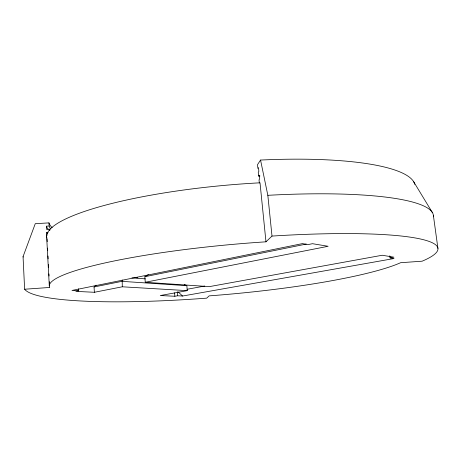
<?xml version="1.0" encoding="UTF-8"?>
<svg xmlns="http://www.w3.org/2000/svg" width="461" height="461" viewBox="0 0 461 461"><rect width="100%" height="100%" fill="white"/><g stroke="black" fill="none" stroke-linecap="round" stroke-linejoin="round"><path stroke-width="0.69" d="M122.182 279.965L122.286 286.794L94.378 292.286L75.817 291.369L78.704 290.787L78.583 288.759M24.629 289.231L49.702 287.462A182.418 24.663 -5.3 0 1 265.968 241.818L272.002 236.078A208.02 28.323 -5.3 0 1 422.115 261.197L400.597 262.712A182.418 24.663 -5.3 0 1 209.11 295.881L206.735 298.146A208.02 28.323 -5.3 0 1 24.629 289.231L23.05 256.633L35.267 223.683L48.97 222.888A177.116 37.681 -5.3 0 0 52.168 227.653M414.796 184.371A191.056 40.799 -5.3 0 0 260.557 160.053L257.497 164.681L257.878 168.461L258.483 167.568L258.863 171.371L258.258 172.247L258.638 176.044A177.485 35.739 -5.3 0 1 259.958 175.975M258.638 176.044L259.249 175.18L259.635 178.995L259.024 179.842L259.341 183.017M94.378 292.286L94.044 286.978L96.142 285.14M389.781 255.786L390.046 257.878L393.907 257.186L382.232 255.25L209.369 286.627L145.255 282.276L144.852 276.709L148.419 274.618M94.044 286.978L121.923 281.343L186.843 285.693L187.252 290.643L160.255 295.541L174.846 296.262L177.6 295.772L182.585 296.025L394.046 258.523L390.046 257.878M144.852 276.709L306.248 244.076M145.255 282.276L328.134 246.289L312.472 243.696L308.167 244.56L302.404 243.621L71.962 290.447L78.704 290.787M187.12 289.266L204.793 286.033M46.913 235.64L46.745 232.488L48.111 232.407M49.874 230.477A177.358 36.39 -5.3 0 1 49.31 229.175L46.573 229.336L46.405 226.19L49.143 226.028A177.237 37.036 -5.3 0 0 50.819 229.065M122.286 286.794L187.252 290.643M134.209 277.539L137.551 277.781M131.921 277.879L145.399 278.865M184.285 284.552L186.843 285.693M178.194 291.974L182.585 296.025M413.736 181.853L432.447 212.682M260.551 160.065L267.835 195.314L272.002 236.078M433.38 215.385L437.927 248.41M265.968 241.818L260.016 182.815A180.505 35.001 -5.3 0 0 46.826 237.951M177.278 291.744L177.6 295.772M174.563 292.81L174.846 296.262M48.97 222.888L49.143 226.028M49.31 229.175L49.379 230.431M47.085 238.804L47.235 241.662M47.587 248.104L47.702 250.254M48.007 255.976L48.163 258.84M48.468 264.562L48.624 267.426M48.97 273.869L49.085 276.012M49.396 281.74L49.546 284.604M46.647 236.643L49.298 285.953M267.835 195.314A206.551 36.258 -5.3 0 1 433.398 216.762M23.315 257.054A206.551 36.258 -5.3 0 1 23.05 256.633M47.114 233.352A180.257 36.327 -5.3 0 1 46.745 232.488M48.163 229.267A180.009 37.641 -5.3 0 1 46.405 226.19"/></g></svg>
